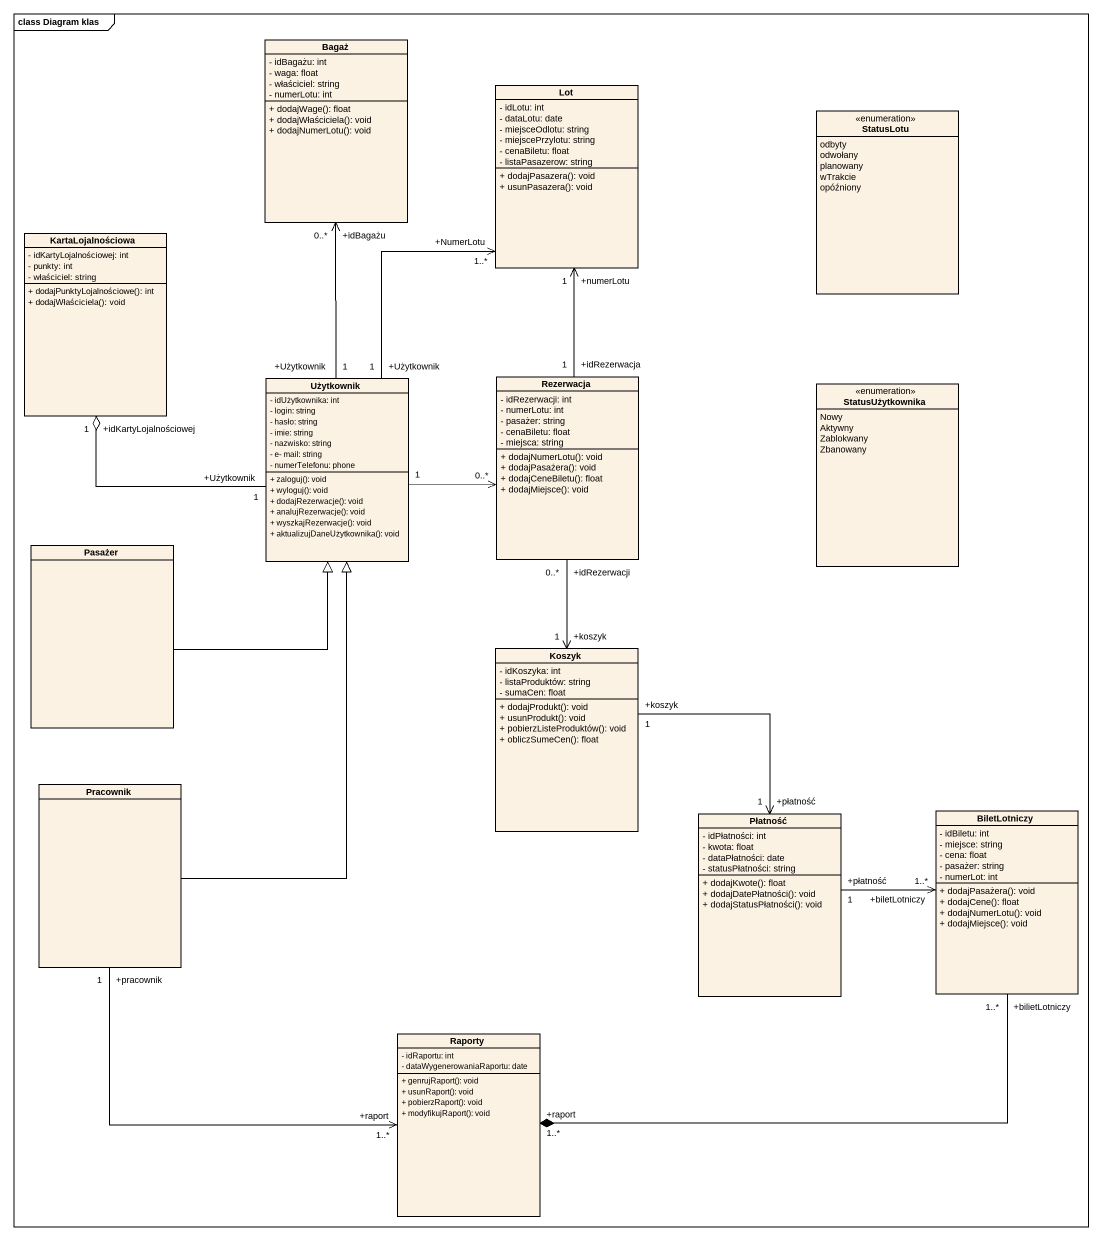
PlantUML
@startuml
mainframe class Diagram klas
hide circle
hide empty members
skinparam classAttributeIconSize 0
class Bagaż {
  - idBagażu: int
  - waga: float
  - właściciel: string
  - numerLotu: int
  + dodajWage(): float
  + dodajWłaściciela(): void
  + dodajNumerLotu(): void
}
class Lot {
  - idLotu: int
  - dataLotu: date
  - miejsceOdlotu: string
  - miejscePrzylotu: string
  - cenaBiletu: float
  - listaPasazerow: string
  + dodajPasazera(): void
  + usunPasazera(): void
}
enum StatusLotu {
  odbyty
  odwołany
  planowany
  wTrakcie
  opóźniony
}
class KartaLojalnościowa {
  - idKartyLojalnościowej: int
  - punkty: int
  - właściciel: string
  + dodajPunktyLojalnościowe(): int
  + dodajWłaściciela(): void
}
class Użytkownik {
  - idUżytkownika: int
  - login: string
  - hasło: string
  - imie: string
  - nazwisko: string
  - e- mail: string
  - numerTelefonu: phone
  + zaloguj(): void
  + wyloguj(): void
  + dodajRezerwacje(): void
  + analujRezerwacje(): void
  + wyszkajRezerwacje(): void
  + aktualizujDaneUżytkownika(): void
}
class Rezerwacja {
  - idRezerwacji: int
  - numerLotu: int
  - pasażer: string
  - cenaBiletu: float
  - miejsca: string
  + dodajNumerLotu(): void
  + dodajPasażera(): void
  + dodajCeneBiletu(): float
  + dodajMiejsce(): void
}
enum StatusUżytkownika {
  Nowy
  Aktywny
  Zablokwany
  Zbanowany
}
class Pasażer
class Koszyk {
  - idKoszyka: int
  - listaProduktów: string
  - sumaCen: float
  + dodajProdukt(): void
  + usunProdukt(): void
  + pobierzListeProduktów(): void
  + obliczSumeCen(): float
}
class Pracownik
class Płatność {
  - idPłatności: int
  - kwota: float
  - dataPłatności: date
  - statusPłatności: string
  + dodajKwote(): float
  + dodajDatePłatności(): void
  + dodajStatusPłatności(): void
}
class BiletLotniczy {
  - idBiletu: int
  - miejsce: string
  - cena: float
  - pasażer: string
  - numerLot: int
  + dodajPasażera(): void
  + dodajCene(): float
  + dodajNumerLotu(): void
  + dodajMiejsce(): void
}
class Raporty {
  - idRaportu: int
  - dataWygenerowaniaRaportu: date
  + genrujRaport(): void
  + usunRaport(): void
  + pobierzRaport(): void
  + modyfikujRaport(): void
}
Użytkownik "+Użytkownik\n1" -up-> "+idBagażu\n0..*" Bagaż
Użytkownik "+Użytkownik\n1" -up-> "+NumerLotu\n1..*" Lot
Użytkownik "+Użytkownik\n1" -up-o "+idKartyLojalnościowej\n1" KartaLojalnościowa
Użytkownik "1" -right-> "0..*" Rezerwacja
Rezerwacja "+idRezerwacja\n1" -up-> "+numerLotu\n1" Lot
Rezerwacja "+idRezerwacji\n0..*" --> "+koszyk\n1" Koszyk
Pasażer -up-|> Użytkownik
Koszyk "+koszyk\n1" --> "+płatność\n1" Płatność
Pracownik -up-|> Użytkownik
Pracownik "+pracownik\n1" --> "+raport\n1..*" Raporty
Płatność "+płatność\n1" -right-> "+biletLotniczy\n1..*" BiletLotniczy
BiletLotniczy "+bilietLotniczy\n1..*" -left-* "+raport\n1..*" Raporty
@enduml
